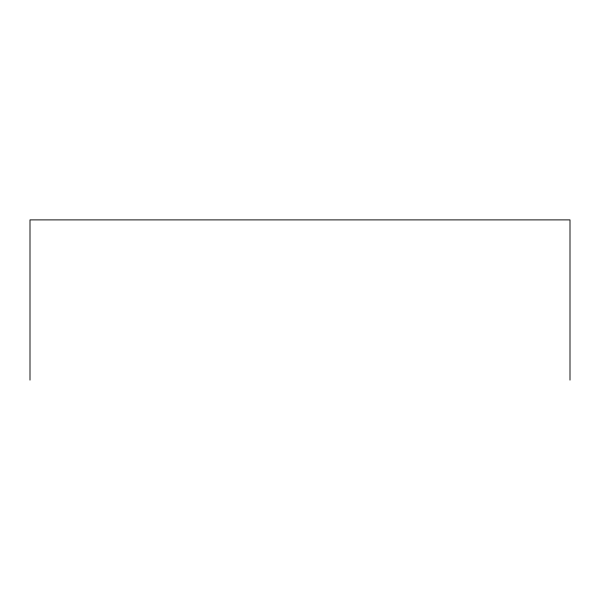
<?xml version="1.0" encoding="UTF-8"?>
<svg xmlns="http://www.w3.org/2000/svg" width="600" height="600" viewBox="0 0 600 600"><rect width="100%" height="100%" fill="white"/><g stroke="black" fill="none" stroke-linecap="round" stroke-linejoin="round"><path stroke-width="0.9" d="M570 380.108L570 219.892L30 219.892L30 380.108"/></g></svg>
